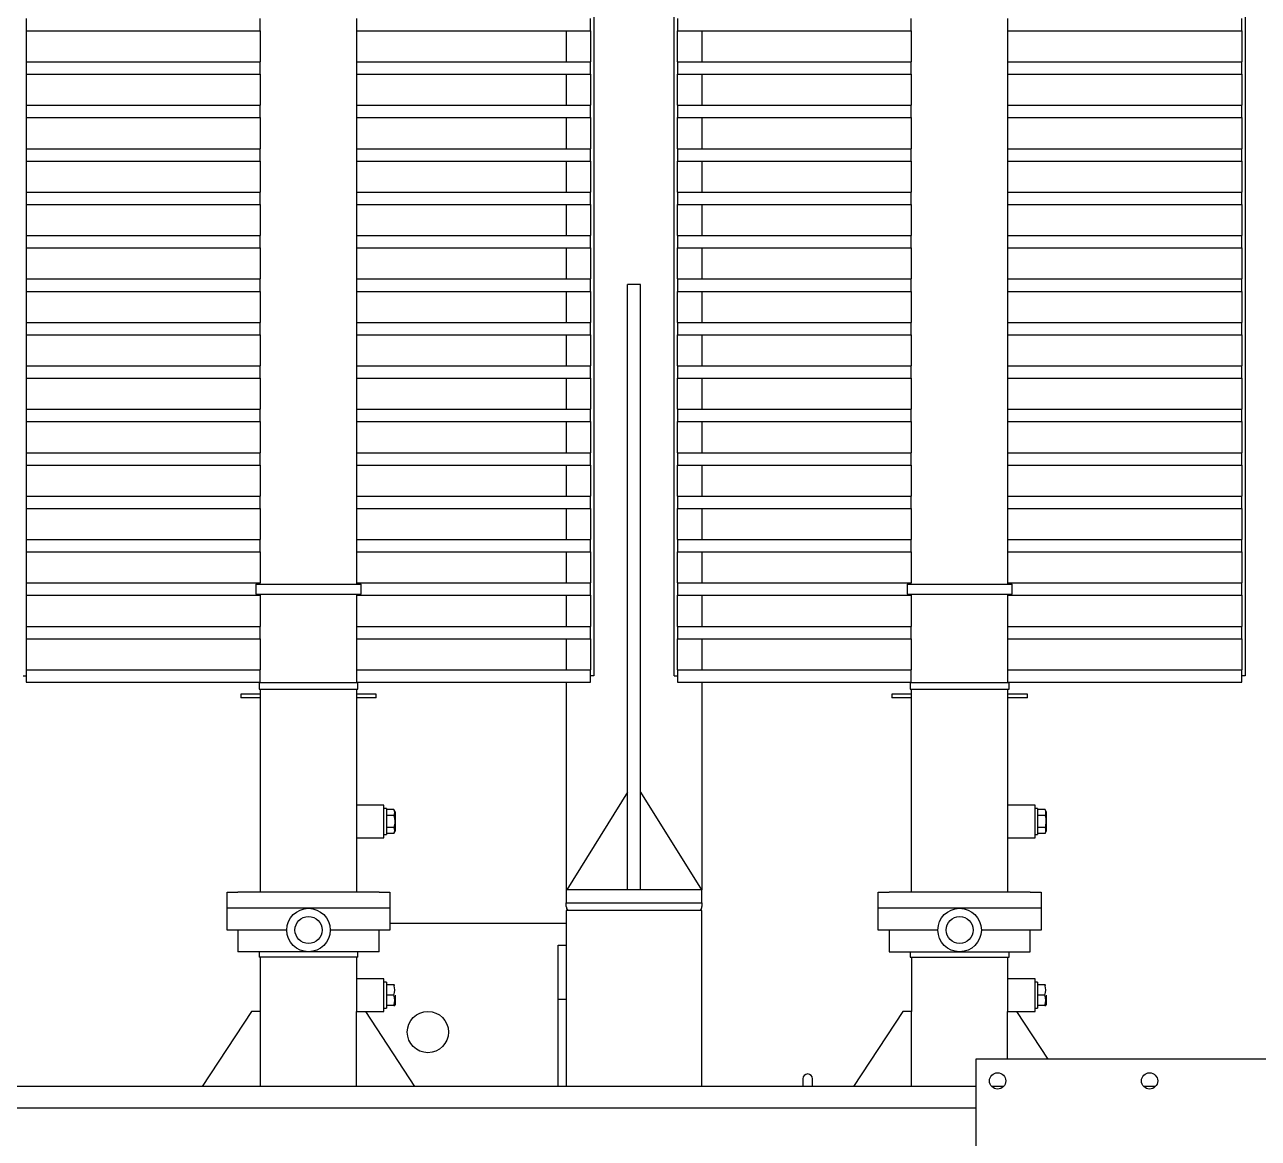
# Model space of a CAD drawing. Header units: millimetres. Extents: x 89978 to 501025, y -351975 to 835730.
# Drawn here: x 138942 to 140078, y -211014 to -209988 of the extents above; entities that cross this region are included whole.
import ezdxf

# ---------------------------------------------------------------- set-up
doc = ezdxf.new("R2010")
doc.units = ezdxf.units.MM
doc.header["$LTSCALE"] = 150
doc.layers.add('------00 Switch Gear_154kV', color=4, linetype='Continuous')

# ---------------------------------------------------------------- blocks, each defined once
blk = doc.blocks.new('X-1F-PLAN$0$top tr')
at = {"layer": '------00 Switch Gear_154kV', "linetype": 'Continuous'}
for p, q in [((322061, 113282.9), (322061, 113972.9)), ((322061, 113327.9), (324216, 113327.9)), ((321895.5, 113307.9), (321906.6, 113307.9)), ((322035.5, 113307.9), (322046.6, 113307.9)), ((322061, 113307.9), (324136, 113307.9)), ((322120.3, 113307.9), (322120.3, 113238.9)), ((322128.5, 113238.9), (322173.9, 113307.9)), ((322211.5, 113307.9), (322211.5, 113305.5)), ((322211.5, 113305.5), (322211.5, 113301)), ((322220.5, 113305.5), (322220.5, 113307.9)), ((322220.5, 113301), (322220.5, 113305.5)), ((322313.5, 113307.9), (322313.5, 113145.9)), ((322438.5, 113145.9), (322438.5, 113307.9)), ((322446, 113307.9), (322446, 113227.9)), ((322623.5, 113238.9), (322578.2, 113307.9)), ((322631.8, 113307.9), (322631.8, 113238.9)), ((322720.3, 113307.9), (322720.3, 113238.9)), ((322728.5, 113238.9), (322773.9, 113307.9)), ((320571, 113282.9), (322061, 113282.9)), ((322023.5, 113238.9), (321994.6, 113282.9)), ((322031.8, 113282.9), (322031.8, 113238.9)), ((321996.5, 113233.4), (321996.2, 113232.9)), ((321996.2, 113223.9), (321996.2, 113232.9)), ((321997.4, 113233.4), (321996.5, 113233.4)), ((321997.4, 113233.4), (322004.2, 113233.4)), ((322004.2, 113211.9), (322004.2, 113235.9)), ((322006.5, 113235.9), (322004.2, 113235.9)), ((322006.5, 113238.9), (322006.5, 113208.9)), ((322023.5, 113238.9), (322006.5, 113238.9)), ((322031.8, 113238.9), (322023.5, 113238.9)), ((322031.5, 113238.9), (322031.5, 113188.9)), ((322120.3, 113238.9), (322128.5, 113238.9)), ((322120.5, 113188.9), (322120.5, 113238.9)), ((322596.5, 113233.4), (322596.2, 113232.9)), ((322596.2, 113223.9), (322596.2, 113232.9)), ((322597.4, 113233.4), (322596.5, 113233.4)), ((322597.4, 113233.4), (322604.2, 113233.4)), ((322604.2, 113211.9), (322604.2, 113235.9)), ((322606.5, 113235.9), (322604.2, 113235.9)), ((322606.5, 113238.9), (322606.5, 113208.9)), ((322623.5, 113238.9), (322606.5, 113238.9)), ((322631.8, 113238.9), (322623.5, 113238.9)), ((322631.5, 113238.9), (322631.5, 113188.9)), ((322720.3, 113238.9), (322728.5, 113238.9)), ((322720.5, 113188.9), (322720.5, 113238.9)), ((321997.4, 113223.9), (322004.2, 113223.9)), ((322438.5, 113227.9), (322446, 113227.9)), ((322446, 113227.9), (322446, 113177.9)), ((322597.4, 113223.9), (322604.2, 113223.9)), ((321997.4, 113214.4), (321996.5, 113214.4)), ((321997.4, 113214.4), (322004.2, 113214.4)), ((322004.2, 113211.9), (322006.5, 113211.9)), ((322597.4, 113214.4), (322596.5, 113214.4)), ((322597.4, 113214.4), (322604.2, 113214.4)), ((322604.2, 113211.9), (322606.5, 113211.9)), ((322006.5, 113208.9), (322031.5, 113208.9)), ((322606.5, 113208.9), (322631.5, 113208.9)), ((322121.5, 113188.9), (322030.5, 113188.9)), ((322030.5, 113188.9), (322030.5, 113183.9)), ((322121.5, 113183.9), (322121.5, 113188.9)), ((322630.5, 113188.9), (322721.5, 113188.9)), ((322630.5, 113188.9), (322630.5, 113183.9)), ((322721.5, 113183.9), (322721.5, 113188.9)), ((322141, 113183.9), (322011, 113183.9)), ((322011, 113183.9), (322011, 113163.9)), ((322141, 113163.9), (322141, 113183.9)), ((322446, 113177.9), (322438.5, 113177.9)), ((322611, 113183.9), (322741, 113183.9)), ((322611, 113183.9), (322611, 113163.9)), ((322741, 113163.9), (322741, 113183.9)), ((322001, 113143.9), (322001, 113163.9)), ((322001, 113163.9), (322019, 113163.9)), ((322019, 113163.9), (322056, 113163.9)), ((322096, 113163.9), (322133, 113163.9)), ((322133, 113163.9), (322151, 113163.9)), ((322151, 113163.9), (322151, 113143.9)), ((322438.5, 113157.9), (322601, 113157.9)), ((322601, 113143.9), (322601, 113163.9)), ((322601, 113163.9), (322619, 113163.9)), ((322619, 113163.9), (322656, 113163.9)), ((322696, 113163.9), (322733, 113163.9)), ((322733, 113163.9), (322751, 113163.9)), ((322751, 113163.9), (322751, 113143.9)), ((322001, 113128.9), (322001, 113143.9)), ((322001, 113143.9), (322011, 113143.9)), ((322011, 113143.9), (322141, 113143.9)), ((322141, 113143.9), (322151, 113143.9)), ((322151, 113143.9), (322151, 113128.9)), ((322313.5, 113145.9), (322438.5, 113145.9)), ((322313.5, 113138.9), (322313.5, 113142.2)), ((322438.5, 113142.2), (322438.5, 113138.9)), ((322601, 113128.9), (322601, 113143.9)), ((322601, 113143.9), (322611, 113143.9)), ((322611, 113143.9), (322741, 113143.9)), ((322741, 113143.9), (322751, 113143.9)), ((322751, 113143.9), (322751, 113128.9)), ((322438.5, 113138.9), (322313.5, 113138.9)), ((322313.5, 113138.9), (322313.5, 113126.9)), ((322438.5, 113126.9), (322438.5, 113138.9)), ((322011, 113128.9), (322001, 113128.9)), ((322011, 113128.9), (322141, 113128.9)), ((322031.5, 113128.9), (322031.5, 113019.9)), ((322120.6, 113019.9), (322120.6, 113128.9)), ((322151, 113128.9), (322141, 113128.9)), ((322313.5, 112935.6), (322313.5, 113126.9)), ((322313.5, 113126.9), (322438.5, 113126.9)), ((322370, 113036.9), (322314, 113126.9)), ((322370, 113126.9), (322370, 112569.4)), ((322382, 113126.9), (322382, 112569.4)), ((322382, 113036.9), (322438, 113126.9)), ((322438.5, 112935.6), (322438.5, 113126.9)), ((322611, 113128.9), (322601, 113128.9)), ((322611, 113128.9), (322741, 113128.9)), ((322631.5, 113128.9), (322631.5, 113019.9)), ((322720.6, 113019.9), (322720.6, 113128.9)), ((322751, 113128.9), (322741, 113128.9)), ((321997.3, 113074.9), (321996.2, 113072.9)), ((321997.3, 113074.9), (322004.2, 113074.9)), ((322004.2, 113051.9), (322004.2, 113075.9)), ((322006.5, 113075.9), (322004.2, 113075.9)), ((322006.5, 113078.9), (322006.5, 113048.9)), ((322031.5, 113078.9), (322006.5, 113078.9)), ((322597.3, 113074.9), (322596.2, 113072.9)), ((322597.3, 113074.9), (322604.2, 113074.9)), ((322604.2, 113051.9), (322604.2, 113075.9)), ((322606.5, 113075.9), (322604.2, 113075.9)), ((322606.5, 113078.9), (322606.5, 113048.9)), ((322631.5, 113078.9), (322606.5, 113078.9)), ((321996.2, 113054.9), (321996.2, 113072.9)), ((321997.3, 113069.4), (322004.2, 113069.4)), ((322596.2, 113054.9), (322596.2, 113072.9)), ((322597.3, 113069.4), (322604.2, 113069.4)), ((321996.2, 113054.9), (321997.3, 113053)), ((321997.3, 113058.5), (322004.2, 113058.5)), ((321997.3, 113053), (322004.2, 113053)), ((322004.2, 113051.9), (322006.5, 113051.9)), ((322596.2, 113054.9), (322597.3, 113053)), ((322597.3, 113058.5), (322604.2, 113058.5)), ((322597.3, 113053), (322604.2, 113053)), ((322604.2, 113051.9), (322606.5, 113051.9)), ((322006.5, 113048.9), (322031.5, 113048.9)), ((322606.5, 113048.9), (322631.5, 113048.9)), ((322031.5, 113019.9), (322031.5, 112941.9)), ((322120.6, 112941.9), (322120.6, 113019.9)), ((322631.5, 113019.9), (322631.5, 112941.9)), ((322720.6, 112941.9), (322720.6, 113019.9)), ((322013.5, 112949.9), (322031.5, 112949.9)), ((322013.5, 112949.9), (322013.5, 112946.7)), ((322120.6, 112949.9), (322138.5, 112949.9)), ((322138.5, 112946.7), (322138.5, 112949.9)), ((322613.5, 112949.9), (322631.5, 112949.9)), ((322613.5, 112949.9), (322613.5, 112946.7)), ((322720.6, 112949.9), (322738.5, 112949.9)), ((322738.5, 112946.7), (322738.5, 112949.9)), ((322013.5, 112946.7), (322031.5, 112946.7)), ((322121.5, 112941.9), (322030.5, 112941.9)), ((322030.5, 112941.9), (322030.5, 112935.9)), ((322120.6, 112946.7), (322138.5, 112946.7)), ((322121.5, 112935.9), (322121.5, 112941.9)), ((322613.5, 112946.7), (322631.5, 112946.7)), ((322721.5, 112941.9), (322630.5, 112941.9)), ((322630.5, 112941.9), (322630.5, 112935.9)), ((322720.6, 112946.7), (322738.5, 112946.7)), ((322721.5, 112935.9), (322721.5, 112941.9)), ((321813, 112929.9), (321816, 112929.9)), ((321813, 111369.9), (321813, 112929.9)), ((321862.7, 112935.6), (321816, 112935.6)), ((321816, 112935.6), (321816, 112924.2)), ((322031.5, 112935.6), (321862.7, 112935.6)), ((322121.5, 112935.9), (322030.5, 112935.9)), ((322031.5, 112935.9), (322031.5, 112935.6)), ((322031.5, 112935.6), (322031.5, 112924.2)), ((322120.6, 112935.6), (322120.6, 112935.9)), ((322120.6, 112935.6), (322120.6, 112924.2)), ((322289.4, 112935.6), (322120.6, 112935.6)), ((322336.1, 112935.6), (322289.4, 112935.6)), ((322336.1, 112924.2), (322336.1, 112935.6)), ((322339, 112929.9), (322336.1, 112929.9)), ((322339, 112929.9), (322339, 111525.4)), ((322413, 112929.9), (322416, 112929.9)), ((322413, 111525.4), (322413, 112929.9)), ((322462.7, 112935.6), (322416, 112935.6)), ((322416, 112935.6), (322416, 112924.2)), ((322631.5, 112935.6), (322462.7, 112935.6)), ((322721.5, 112935.9), (322630.5, 112935.9)), ((322631.5, 112935.9), (322631.5, 112935.6)), ((322631.5, 112935.6), (322631.5, 112924.2)), ((322720.6, 112935.6), (322720.6, 112935.9)), ((322720.6, 112935.6), (322720.6, 112924.2)), ((322889.4, 112935.6), (322720.6, 112935.6)), ((322936.1, 112935.6), (322889.4, 112935.6)), ((322936.1, 112924.2), (322936.1, 112935.6)), ((322939, 112929.9), (322936.1, 112929.9)), ((321862.7, 112924.2), (321816, 112924.2)), ((321816, 112895.6), (321816, 112924.2)), ((322031.5, 112924.2), (321862.7, 112924.2)), ((322031.5, 112924.2), (322031.5, 112895.6)), ((322289.4, 112924.2), (322120.6, 112924.2)), ((322120.6, 112895.6), (322120.6, 112924.2)), ((322336.1, 112924.2), (322289.4, 112924.2)), ((322313.5, 112895.6), (322313.5, 112924.2)), ((322336, 112924.2), (322336, 112895.6)), ((322462.7, 112924.2), (322416, 112924.2)), ((322416, 112895.6), (322416, 112924.2)), ((322438.5, 112895.6), (322438.5, 112924.2)), ((322631.5, 112924.2), (322462.7, 112924.2)), ((322631.5, 112924.2), (322631.5, 112895.6)), ((322889.4, 112924.2), (322720.6, 112924.2)), ((322720.6, 112895.6), (322720.6, 112924.2)), ((322936.1, 112924.2), (322889.4, 112924.2)), ((322936, 112924.2), (322936, 112895.6)), ((321862.7, 112895.6), (321816, 112895.6)), ((321816, 112895.6), (321816, 112884.2)), ((322031.5, 112895.6), (321862.7, 112895.6)), ((322031.5, 112895.6), (322031.5, 112884.2)), ((322120.6, 112895.6), (322120.6, 112884.2)), ((322289.4, 112895.6), (322120.6, 112895.6)), ((322336.1, 112895.6), (322289.4, 112895.6)), ((322336.1, 112884.2), (322336.1, 112895.6)), ((322462.7, 112895.6), (322416, 112895.6)), ((322416, 112895.6), (322416, 112884.2)), ((322631.5, 112895.6), (322462.7, 112895.6)), ((322631.5, 112895.6), (322631.5, 112884.2)), ((322720.6, 112895.6), (322720.6, 112884.2)), ((322889.4, 112895.6), (322720.6, 112895.6)), ((322936.1, 112895.6), (322889.4, 112895.6)), ((322936.1, 112884.2), (322936.1, 112895.6)), ((321862.7, 112884.2), (321816, 112884.2)), ((321816, 112855.6), (321816, 112884.2)), ((322031.5, 112884.2), (321862.7, 112884.2)), ((322031.5, 112884.2), (322031.5, 112855.6)), ((322289.4, 112884.2), (322120.6, 112884.2)), ((322120.6, 112855.6), (322120.6, 112884.2)), ((322336.1, 112884.2), (322289.4, 112884.2)), ((322313.5, 112855.6), (322313.5, 112884.2)), ((322336, 112884.2), (322336, 112855.6)), ((322462.7, 112884.2), (322416, 112884.2)), ((322416, 112855.6), (322416, 112884.2)), ((322438.5, 112855.6), (322438.5, 112884.2)), ((322631.5, 112884.2), (322462.7, 112884.2)), ((322631.5, 112884.2), (322631.5, 112855.6)), ((322889.4, 112884.2), (322720.6, 112884.2)), ((322720.6, 112855.6), (322720.6, 112884.2)), ((322936.1, 112884.2), (322889.4, 112884.2)), ((322936, 112884.2), (322936, 112855.6)), ((321862.7, 112855.6), (321816, 112855.6)), ((321816, 112855.6), (321816, 112844.2)), ((322031.5, 112855.6), (321862.7, 112855.6)), ((322027.5, 112854.4), (322027.9, 112854.4)), ((322027.5, 112854.4), (322027.5, 112845.4)), ((322051.5, 112854.4), (322027.9, 112854.4)), ((322031.5, 112855.6), (322031.5, 112854.4)), ((322100.6, 112854.4), (322051.5, 112854.4)), ((322124.2, 112854.4), (322100.6, 112854.4)), ((322120.6, 112855.6), (322120.6, 112854.4)), ((322289.4, 112855.6), (322120.6, 112855.6)), ((322124.2, 112854.4), (322124.5, 112854.4)), ((322124.5, 112845.4), (322124.5, 112854.4)), ((322336.1, 112855.6), (322289.4, 112855.6)), ((322336.1, 112844.2), (322336.1, 112855.6)), ((322462.7, 112855.6), (322416, 112855.6)), ((322416, 112855.6), (322416, 112844.2)), ((322631.5, 112855.6), (322462.7, 112855.6)), ((322627.5, 112854.4), (322627.9, 112854.4)), ((322627.5, 112854.4), (322627.5, 112845.4)), ((322651.5, 112854.4), (322627.9, 112854.4)), ((322631.5, 112855.6), (322631.5, 112854.4)), ((322700.6, 112854.4), (322651.5, 112854.4)), ((322724.2, 112854.4), (322700.6, 112854.4)), ((322720.6, 112855.6), (322720.6, 112854.4)), ((322889.4, 112855.6), (322720.6, 112855.6)), ((322724.2, 112854.4), (322724.5, 112854.4)), ((322724.5, 112845.4), (322724.5, 112854.4)), ((322936.1, 112855.6), (322889.4, 112855.6)), ((322936.1, 112844.2), (322936.1, 112855.6)), ((321862.7, 112844.2), (321816, 112844.2)), ((321816, 112815.6), (321816, 112844.2)), ((322031.5, 112844.2), (321862.7, 112844.2)), ((322027.5, 112845.4), (322027.9, 112845.4)), ((322051.5, 112845.4), (322027.9, 112845.4)), ((322031.5, 112845.4), (322031.5, 112844.2)), ((322031.5, 112844.2), (322031.5, 112815.6)), ((322100.6, 112845.4), (322051.5, 112845.4)), ((322124.2, 112845.4), (322100.6, 112845.4)), ((322120.6, 112845.4), (322120.6, 112844.2)), ((322289.4, 112844.2), (322120.6, 112844.2)), ((322120.6, 112815.6), (322120.6, 112844.2)), ((322124.2, 112845.4), (322124.5, 112845.4)), ((322336.1, 112844.2), (322289.4, 112844.2)), ((322313.5, 112815.6), (322313.5, 112844.2)), ((322336, 112844.2), (322336, 112815.6)), ((322462.7, 112844.2), (322416, 112844.2)), ((322416, 112815.6), (322416, 112844.2)), ((322438.5, 112815.6), (322438.5, 112844.2)), ((322631.5, 112844.2), (322462.7, 112844.2)), ((322627.5, 112845.4), (322627.9, 112845.4)), ((322651.5, 112845.4), (322627.9, 112845.4)), ((322631.5, 112845.4), (322631.5, 112844.2)), ((322631.5, 112844.2), (322631.5, 112815.6)), ((322700.6, 112845.4), (322651.5, 112845.4)), ((322724.2, 112845.4), (322700.6, 112845.4)), ((322720.6, 112845.4), (322720.6, 112844.2)), ((322889.4, 112844.2), (322720.6, 112844.2)), ((322720.6, 112815.6), (322720.6, 112844.2)), ((322724.2, 112845.4), (322724.5, 112845.4)), ((322936.1, 112844.2), (322889.4, 112844.2)), ((322936, 112844.2), (322936, 112815.6)), ((321862.7, 112815.6), (321816, 112815.6)), ((321816, 112815.6), (321816, 112804.2)), ((322031.5, 112815.6), (321862.7, 112815.6)), ((322031.5, 112815.6), (322031.5, 112804.2)), ((322120.6, 112815.6), (322120.6, 112804.2)), ((322289.4, 112815.6), (322120.6, 112815.6)), ((322336.1, 112815.6), (322289.4, 112815.6)), ((322336.1, 112804.2), (322336.1, 112815.6)), ((322462.7, 112815.6), (322416, 112815.6)), ((322416, 112815.6), (322416, 112804.2)), ((322631.5, 112815.6), (322462.7, 112815.6)), ((322631.5, 112815.6), (322631.5, 112804.2)), ((322720.6, 112815.6), (322720.6, 112804.2)), ((322889.4, 112815.6), (322720.6, 112815.6)), ((322936.1, 112815.6), (322889.4, 112815.6)), ((322936.1, 112804.2), (322936.1, 112815.6)), ((321862.7, 112804.2), (321816, 112804.2)), ((321816, 112775.6), (321816, 112804.2)), ((322031.5, 112804.2), (321862.7, 112804.2)), ((322031.5, 112804.2), (322031.5, 112775.6)), ((322289.4, 112804.2), (322120.6, 112804.2)), ((322120.6, 112775.6), (322120.6, 112804.2)), ((322336.1, 112804.2), (322289.4, 112804.2)), ((322313.5, 112775.6), (322313.5, 112804.2)), ((322336, 112804.2), (322336, 112775.6)), ((322462.7, 112804.2), (322416, 112804.2)), ((322416, 112775.6), (322416, 112804.2)), ((322438.5, 112775.6), (322438.5, 112804.2)), ((322631.5, 112804.2), (322462.7, 112804.2)), ((322631.5, 112804.2), (322631.5, 112775.6)), ((322889.4, 112804.2), (322720.6, 112804.2)), ((322720.6, 112775.6), (322720.6, 112804.2)), ((322936.1, 112804.2), (322889.4, 112804.2)), ((322936, 112804.2), (322936, 112775.6)), ((321862.7, 112775.6), (321816, 112775.6)), ((321816, 112775.6), (321816, 112764.2)), ((322031.5, 112775.6), (321862.7, 112775.6)), ((322031.5, 112775.6), (322031.5, 112764.2)), ((322120.6, 112775.6), (322120.6, 112764.2)), ((322289.4, 112775.6), (322120.6, 112775.6)), ((322336.1, 112775.6), (322289.4, 112775.6)), ((322336.1, 112764.2), (322336.1, 112775.6)), ((322462.7, 112775.6), (322416, 112775.6)), ((322416, 112775.6), (322416, 112764.2)), ((322631.5, 112775.6), (322462.7, 112775.6)), ((322631.5, 112775.6), (322631.5, 112764.2)), ((322720.6, 112775.6), (322720.6, 112764.2)), ((322889.4, 112775.6), (322720.6, 112775.6)), ((322936.1, 112775.6), (322889.4, 112775.6)), ((322936.1, 112764.2), (322936.1, 112775.6)), ((321862.7, 112764.2), (321816, 112764.2)), ((321816, 112735.6), (321816, 112764.2)), ((322031.5, 112764.2), (321862.7, 112764.2)), ((322031.5, 112764.2), (322031.5, 112735.6)), ((322289.4, 112764.2), (322120.6, 112764.2)), ((322120.6, 112735.6), (322120.6, 112764.2)), ((322336.1, 112764.2), (322289.4, 112764.2)), ((322313.5, 112735.6), (322313.5, 112764.2)), ((322336, 112764.2), (322336, 112735.6)), ((322462.7, 112764.2), (322416, 112764.2)), ((322416, 112735.6), (322416, 112764.2)), ((322438.5, 112735.6), (322438.5, 112764.2)), ((322631.5, 112764.2), (322462.7, 112764.2)), ((322631.5, 112764.2), (322631.5, 112735.6)), ((322889.4, 112764.2), (322720.6, 112764.2)), ((322720.6, 112735.6), (322720.6, 112764.2)), ((322936.1, 112764.2), (322889.4, 112764.2)), ((322936, 112764.2), (322936, 112735.6)), ((321862.7, 112735.6), (321816, 112735.6)), ((321816, 112735.6), (321816, 112724.2)), ((322031.5, 112735.6), (321862.7, 112735.6)), ((322031.5, 112735.6), (322031.5, 112724.2)), ((322120.6, 112735.6), (322120.6, 112724.2)), ((322289.4, 112735.6), (322120.6, 112735.6)), ((322336.1, 112735.6), (322289.4, 112735.6)), ((322336.1, 112724.2), (322336.1, 112735.6)), ((322462.7, 112735.6), (322416, 112735.6)), ((322416, 112735.6), (322416, 112724.2)), ((322631.5, 112735.6), (322462.7, 112735.6)), ((322631.5, 112735.6), (322631.5, 112724.2)), ((322720.6, 112735.6), (322720.6, 112724.2)), ((322889.4, 112735.6), (322720.6, 112735.6)), ((322936.1, 112735.6), (322889.4, 112735.6)), ((322936.1, 112724.2), (322936.1, 112735.6)), ((321862.7, 112724.2), (321816, 112724.2)), ((321816, 112695.6), (321816, 112724.2)), ((322031.5, 112724.2), (321862.7, 112724.2)), ((322031.5, 112724.2), (322031.5, 112695.6)), ((322289.4, 112724.2), (322120.6, 112724.2)), ((322120.6, 112695.6), (322120.6, 112724.2)), ((322336.1, 112724.2), (322289.4, 112724.2)), ((322313.5, 112695.6), (322313.5, 112724.2)), ((322336, 112724.2), (322336, 112695.6)), ((322462.7, 112724.2), (322416, 112724.2)), ((322416, 112695.6), (322416, 112724.2)), ((322438.5, 112695.6), (322438.5, 112724.2)), ((322631.5, 112724.2), (322462.7, 112724.2)), ((322631.5, 112724.2), (322631.5, 112695.6)), ((322889.4, 112724.2), (322720.6, 112724.2)), ((322720.6, 112695.6), (322720.6, 112724.2)), ((322936.1, 112724.2), (322889.4, 112724.2)), ((322936, 112724.2), (322936, 112695.6)), ((321862.7, 112695.6), (321816, 112695.6)), ((321816, 112695.6), (321816, 112684.2)), ((322031.5, 112695.6), (321862.7, 112695.6)), ((322031.5, 112695.6), (322031.5, 112684.2)), ((322120.6, 112695.6), (322120.6, 112684.2)), ((322289.4, 112695.6), (322120.6, 112695.6)), ((322336.1, 112695.6), (322289.4, 112695.6)), ((322336.1, 112684.2), (322336.1, 112695.6)), ((322462.7, 112695.6), (322416, 112695.6)), ((322416, 112695.6), (322416, 112684.2)), ((322631.5, 112695.6), (322462.7, 112695.6)), ((322631.5, 112695.6), (322631.5, 112684.2)), ((322720.6, 112695.6), (322720.6, 112684.2)), ((322889.4, 112695.6), (322720.6, 112695.6)), ((322936.1, 112695.6), (322889.4, 112695.6)), ((322936.1, 112684.2), (322936.1, 112695.6)), ((321862.7, 112684.2), (321816, 112684.2)), ((321816, 112655.6), (321816, 112684.2)), ((322031.5, 112684.2), (321862.7, 112684.2)), ((322031.5, 112684.2), (322031.5, 112655.6)), ((322289.4, 112684.2), (322120.6, 112684.2)), ((322120.6, 112655.6), (322120.6, 112684.2)), ((322336.1, 112684.2), (322289.4, 112684.2)), ((322313.5, 112655.6), (322313.5, 112684.2)), ((322336, 112684.2), (322336, 112655.6)), ((322462.7, 112684.2), (322416, 112684.2)), ((322416, 112655.6), (322416, 112684.2)), ((322438.5, 112655.6), (322438.5, 112684.2)), ((322631.5, 112684.2), (322462.7, 112684.2)), ((322631.5, 112684.2), (322631.5, 112655.6)), ((322889.4, 112684.2), (322720.6, 112684.2)), ((322720.6, 112655.6), (322720.6, 112684.2)), ((322936.1, 112684.2), (322889.4, 112684.2)), ((322936, 112684.2), (322936, 112655.6)), ((321862.7, 112655.6), (321816, 112655.6)), ((321816, 112655.6), (321816, 112644.2)), ((322031.5, 112655.6), (321862.7, 112655.6)), ((322031.5, 112655.6), (322031.5, 112644.2)), ((322120.6, 112655.6), (322120.6, 112644.2)), ((322289.4, 112655.6), (322120.6, 112655.6)), ((322336.1, 112655.6), (322289.4, 112655.6)), ((322336.1, 112644.2), (322336.1, 112655.6)), ((322462.7, 112655.6), (322416, 112655.6)), ((322416, 112655.6), (322416, 112644.2)), ((322631.5, 112655.6), (322462.7, 112655.6)), ((322631.5, 112655.6), (322631.5, 112644.2)), ((322720.6, 112655.6), (322720.6, 112644.2)), ((322889.4, 112655.6), (322720.6, 112655.6)), ((322936.1, 112655.6), (322889.4, 112655.6)), ((322936.1, 112644.2), (322936.1, 112655.6)), ((321862.7, 112644.2), (321816, 112644.2)), ((321816, 112615.6), (321816, 112644.2)), ((322031.5, 112644.2), (321862.7, 112644.2)), ((322031.5, 112644.2), (322031.5, 112615.6)), ((322289.4, 112644.2), (322120.6, 112644.2)), ((322120.6, 112615.6), (322120.6, 112644.2)), ((322336.1, 112644.2), (322289.4, 112644.2)), ((322313.5, 112615.6), (322313.5, 112644.2)), ((322336, 112644.2), (322336, 112615.6)), ((322462.7, 112644.2), (322416, 112644.2)), ((322416, 112615.6), (322416, 112644.2)), ((322438.5, 112615.6), (322438.5, 112644.2)), ((322631.5, 112644.2), (322462.7, 112644.2)), ((322631.5, 112644.2), (322631.5, 112615.6)), ((322889.4, 112644.2), (322720.6, 112644.2)), ((322720.6, 112615.6), (322720.6, 112644.2)), ((322936.1, 112644.2), (322889.4, 112644.2)), ((322936, 112644.2), (322936, 112615.6)), ((321862.7, 112615.6), (321816, 112615.6)), ((321816, 112615.6), (321816, 112604.2)), ((322031.5, 112615.6), (321862.7, 112615.6)), ((322031.5, 112615.6), (322031.5, 112604.2)), ((322120.6, 112615.6), (322120.6, 112604.2)), ((322289.4, 112615.6), (322120.6, 112615.6)), ((322336.1, 112615.6), (322289.4, 112615.6)), ((322336.1, 112604.2), (322336.1, 112615.6)), ((322462.7, 112615.6), (322416, 112615.6)), ((322416, 112615.6), (322416, 112604.2)), ((322631.5, 112615.6), (322462.7, 112615.6)), ((322631.5, 112615.6), (322631.5, 112604.2)), ((322720.6, 112615.6), (322720.6, 112604.2)), ((322889.4, 112615.6), (322720.6, 112615.6)), ((322936.1, 112615.6), (322889.4, 112615.6)), ((322936.1, 112604.2), (322936.1, 112615.6)), ((321862.7, 112604.2), (321816, 112604.2)), ((321816, 112575.6), (321816, 112604.2)), ((322031.5, 112604.2), (321862.7, 112604.2)), ((322031.5, 112604.2), (322031.5, 112575.6)), ((322289.4, 112604.2), (322120.6, 112604.2)), ((322120.6, 112575.6), (322120.6, 112604.2)), ((322336.1, 112604.2), (322289.4, 112604.2)), ((322313.5, 112575.6), (322313.5, 112604.2)), ((322336, 112604.2), (322336, 112575.6)), ((322462.7, 112604.2), (322416, 112604.2)), ((322416, 112575.6), (322416, 112604.2)), ((322438.5, 112575.6), (322438.5, 112604.2)), ((322631.5, 112604.2), (322462.7, 112604.2)), ((322631.5, 112604.2), (322631.5, 112575.6)), ((322889.4, 112604.2), (322720.6, 112604.2)), ((322720.6, 112575.6), (322720.6, 112604.2)), ((322936.1, 112604.2), (322889.4, 112604.2)), ((322936, 112604.2), (322936, 112575.6)), ((321862.7, 112575.6), (321816, 112575.6)), ((321816, 112575.6), (321816, 112564.2)), ((322031.5, 112575.6), (321862.7, 112575.6)), ((322031.5, 112575.6), (322031.5, 112564.2)), ((322120.6, 112575.6), (322120.6, 112564.2)), ((322289.4, 112575.6), (322120.6, 112575.6)), ((322336.1, 112575.6), (322289.4, 112575.6)), ((322336.1, 112564.2), (322336.1, 112575.6)), ((322462.7, 112575.6), (322416, 112575.6)), ((322416, 112575.6), (322416, 112564.2)), ((322631.5, 112575.6), (322462.7, 112575.6)), ((322631.5, 112575.6), (322631.5, 112564.2)), ((322720.6, 112575.6), (322720.6, 112564.2)), ((322889.4, 112575.6), (322720.6, 112575.6)), ((322936.1, 112575.6), (322889.4, 112575.6)), ((322936.1, 112564.2), (322936.1, 112575.6)), ((321862.7, 112564.2), (321816, 112564.2)), ((321816, 112535.6), (321816, 112564.2)), ((322031.5, 112564.2), (321862.7, 112564.2)), ((322031.5, 112564.2), (322031.5, 112535.6)), ((322289.4, 112564.2), (322120.6, 112564.2)), ((322120.6, 112535.6), (322120.6, 112564.2)), ((322336.1, 112564.2), (322289.4, 112564.2)), ((322313.5, 112535.6), (322313.5, 112564.2)), ((322336, 112564.2), (322336, 112535.6)), ((322370, 112569.4), (322382, 112569.4)), ((322462.7, 112564.2), (322416, 112564.2)), ((322416, 112535.6), (322416, 112564.2)), ((322438.5, 112535.6), (322438.5, 112564.2)), ((322631.5, 112564.2), (322462.7, 112564.2)), ((322631.5, 112564.2), (322631.5, 112535.6)), ((322889.4, 112564.2), (322720.6, 112564.2)), ((322720.6, 112535.6), (322720.6, 112564.2)), ((322936.1, 112564.2), (322889.4, 112564.2)), ((322936, 112564.2), (322936, 112535.6)), ((321862.7, 112535.6), (321816, 112535.6)), ((321816, 112535.6), (321816, 112524.2)), ((322031.5, 112535.6), (321862.7, 112535.6)), ((322031.5, 112535.6), (322031.5, 112524.2)), ((322120.6, 112535.6), (322120.6, 112524.2)), ((322289.4, 112535.6), (322120.6, 112535.6)), ((322336.1, 112535.6), (322289.4, 112535.6)), ((322336.1, 112524.2), (322336.1, 112535.6)), ((322462.7, 112535.6), (322416, 112535.6)), ((322416, 112535.6), (322416, 112524.2)), ((322631.5, 112535.6), (322462.7, 112535.6)), ((322631.5, 112535.6), (322631.5, 112524.2)), ((322720.6, 112535.6), (322720.6, 112524.2)), ((322889.4, 112535.6), (322720.6, 112535.6)), ((322936.1, 112535.6), (322889.4, 112535.6)), ((322936.1, 112524.2), (322936.1, 112535.6)), ((321862.7, 112524.2), (321816, 112524.2)), ((321816, 112495.6), (321816, 112524.2)), ((322031.5, 112524.2), (321862.7, 112524.2)), ((322031.5, 112524.2), (322031.5, 112495.6)), ((322289.4, 112524.2), (322120.6, 112524.2)), ((322120.6, 112495.6), (322120.6, 112524.2)), ((322336.1, 112524.2), (322289.4, 112524.2)), ((322313.5, 112495.6), (322313.5, 112524.2)), ((322336, 112524.2), (322336, 112495.6)), ((322462.7, 112524.2), (322416, 112524.2)), ((322416, 112495.6), (322416, 112524.2)), ((322438.5, 112495.6), (322438.5, 112524.2)), ((322631.5, 112524.2), (322462.7, 112524.2)), ((322631.5, 112524.2), (322631.5, 112495.6)), ((322889.4, 112524.2), (322720.6, 112524.2)), ((322720.6, 112495.6), (322720.6, 112524.2)), ((322936.1, 112524.2), (322889.4, 112524.2)), ((322936, 112524.2), (322936, 112495.6)), ((321862.7, 112495.6), (321816, 112495.6)), ((321816, 112495.6), (321816, 112484.2)), ((322031.5, 112495.6), (321862.7, 112495.6)), ((322031.5, 112495.6), (322031.5, 112484.2)), ((322120.6, 112495.6), (322120.6, 112484.2)), ((322289.4, 112495.6), (322120.6, 112495.6)), ((322336.1, 112495.6), (322289.4, 112495.6)), ((322336.1, 112484.2), (322336.1, 112495.6)), ((322462.7, 112495.6), (322416, 112495.6)), ((322416, 112495.6), (322416, 112484.2)), ((322631.5, 112495.6), (322462.7, 112495.6)), ((322631.5, 112495.6), (322631.5, 112484.2)), ((322720.6, 112495.6), (322720.6, 112484.2)), ((322889.4, 112495.6), (322720.6, 112495.6)), ((322936.1, 112495.6), (322889.4, 112495.6)), ((322936.1, 112484.2), (322936.1, 112495.6)), ((321862.7, 112484.2), (321816, 112484.2)), ((321816, 112455.6), (321816, 112484.2)), ((322031.5, 112484.2), (321862.7, 112484.2)), ((322031.5, 112484.2), (322031.5, 112455.6)), ((322289.4, 112484.2), (322120.6, 112484.2)), ((322120.6, 112455.6), (322120.6, 112484.2)), ((322336.1, 112484.2), (322289.4, 112484.2)), ((322313.5, 112455.6), (322313.5, 112484.2)), ((322336, 112484.2), (322336, 112455.6)), ((322462.7, 112484.2), (322416, 112484.2)), ((322416, 112455.6), (322416, 112484.2)), ((322438.5, 112455.6), (322438.5, 112484.2)), ((322631.5, 112484.2), (322462.7, 112484.2)), ((322631.5, 112484.2), (322631.5, 112455.6)), ((322889.4, 112484.2), (322720.6, 112484.2)), ((322720.6, 112455.6), (322720.6, 112484.2)), ((322936.1, 112484.2), (322889.4, 112484.2)), ((322936, 112484.2), (322936, 112455.6)), ((321862.7, 112455.6), (321816, 112455.6)), ((321816, 112455.6), (321816, 112444.2)), ((322031.5, 112455.6), (321862.7, 112455.6)), ((322031.5, 112455.6), (322031.5, 112444.2)), ((322120.6, 112455.6), (322120.6, 112444.2)), ((322289.4, 112455.6), (322120.6, 112455.6)), ((322336.1, 112455.6), (322289.4, 112455.6)), ((322336.1, 112444.2), (322336.1, 112455.6)), ((322462.7, 112455.6), (322416, 112455.6)), ((322416, 112455.6), (322416, 112444.2)), ((322631.5, 112455.6), (322462.7, 112455.6)), ((322631.5, 112455.6), (322631.5, 112444.2)), ((322720.6, 112455.6), (322720.6, 112444.2)), ((322889.4, 112455.6), (322720.6, 112455.6)), ((322936.1, 112455.6), (322889.4, 112455.6)), ((322936.1, 112444.2), (322936.1, 112455.6)), ((321862.7, 112444.2), (321816, 112444.2)), ((321816, 112415.6), (321816, 112444.2)), ((322031.5, 112444.2), (321862.7, 112444.2)), ((322031.5, 112444.2), (322031.5, 112415.6)), ((322289.4, 112444.2), (322120.6, 112444.2)), ((322120.6, 112415.6), (322120.6, 112444.2)), ((322336.1, 112444.2), (322289.4, 112444.2)), ((322313.5, 112415.6), (322313.5, 112444.2)), ((322336, 112444.2), (322336, 112415.6)), ((322462.7, 112444.2), (322416, 112444.2)), ((322416, 112415.6), (322416, 112444.2)), ((322438.5, 112415.6), (322438.5, 112444.2)), ((322631.5, 112444.2), (322462.7, 112444.2)), ((322631.5, 112444.2), (322631.5, 112415.6)), ((322889.4, 112444.2), (322720.6, 112444.2)), ((322720.6, 112415.6), (322720.6, 112444.2)), ((322936.1, 112444.2), (322889.4, 112444.2)), ((322936, 112444.2), (322936, 112415.6)), ((321862.7, 112415.6), (321816, 112415.6)), ((321816, 112415.6), (321816, 112404.2)), ((322031.5, 112415.6), (321862.7, 112415.6)), ((322031.5, 112415.6), (322031.5, 112404.2)), ((322120.6, 112415.6), (322120.6, 112404.2)), ((322289.4, 112415.6), (322120.6, 112415.6)), ((322336.1, 112415.6), (322289.4, 112415.6)), ((322336.1, 112404.2), (322336.1, 112415.6)), ((322462.7, 112415.6), (322416, 112415.6)), ((322416, 112415.6), (322416, 112404.2)), ((322631.5, 112415.6), (322462.7, 112415.6)), ((322631.5, 112415.6), (322631.5, 112404.2)), ((322720.6, 112415.6), (322720.6, 112404.2)), ((322889.4, 112415.6), (322720.6, 112415.6)), ((322936.1, 112415.6), (322889.4, 112415.6)), ((322936.1, 112404.2), (322936.1, 112415.6)), ((321862.7, 112404.2), (321816, 112404.2)), ((321816, 112375.6), (321816, 112404.2)), ((322031.5, 112404.2), (321862.7, 112404.2)), ((322031.5, 112404.2), (322031.5, 112375.6)), ((322289.4, 112404.2), (322120.6, 112404.2)), ((322120.6, 112375.6), (322120.6, 112404.2)), ((322336.1, 112404.2), (322289.4, 112404.2)), ((322313.5, 112375.6), (322313.5, 112404.2)), ((322336, 112404.2), (322336, 112375.6)), ((322462.7, 112404.2), (322416, 112404.2)), ((322416, 112375.6), (322416, 112404.2)), ((322438.5, 112375.6), (322438.5, 112404.2)), ((322631.5, 112404.2), (322462.7, 112404.2)), ((322631.5, 112404.2), (322631.5, 112375.6)), ((322889.4, 112404.2), (322720.6, 112404.2)), ((322720.6, 112375.6), (322720.6, 112404.2)), ((322936.1, 112404.2), (322889.4, 112404.2)), ((322936, 112404.2), (322936, 112375.6)), ((321862.7, 112375.6), (321816, 112375.6)), ((321816, 112375.6), (321816, 112364.2)), ((322031.5, 112375.6), (321862.7, 112375.6)), ((322031.5, 112375.6), (322031.5, 112364.2)), ((322120.6, 112375.6), (322120.6, 112364.2)), ((322289.4, 112375.6), (322120.6, 112375.6)), ((322336.1, 112375.6), (322289.4, 112375.6)), ((322336.1, 112364.2), (322336.1, 112375.6)), ((322462.7, 112375.6), (322416, 112375.6)), ((322416, 112375.6), (322416, 112364.2)), ((322631.5, 112375.6), (322462.7, 112375.6)), ((322631.5, 112375.6), (322631.5, 112364.2)), ((322720.6, 112375.6), (322720.6, 112364.2)), ((322889.4, 112375.6), (322720.6, 112375.6)), ((322936.1, 112375.6), (322889.4, 112375.6)), ((322936.1, 112364.2), (322936.1, 112375.6)), ((321862.7, 112364.2), (321816, 112364.2)), ((321816, 112335.6), (321816, 112364.2)), ((322031.5, 112364.2), (321862.7, 112364.2)), ((322031.5, 112364.2), (322031.5, 112335.6)), ((322289.4, 112364.2), (322120.6, 112364.2)), ((322120.6, 112335.6), (322120.6, 112364.2)), ((322336.1, 112364.2), (322289.4, 112364.2)), ((322313.5, 112335.6), (322313.5, 112364.2)), ((322336, 112364.2), (322336, 112335.6)), ((322462.7, 112364.2), (322416, 112364.2)), ((322416, 112335.6), (322416, 112364.2)), ((322438.5, 112335.6), (322438.5, 112364.2)), ((322631.5, 112364.2), (322462.7, 112364.2)), ((322631.5, 112364.2), (322631.5, 112335.6)), ((322889.4, 112364.2), (322720.6, 112364.2)), ((322720.6, 112335.6), (322720.6, 112364.2)), ((322936.1, 112364.2), (322889.4, 112364.2)), ((322936, 112364.2), (322936, 112335.6)), ((321862.7, 112335.6), (321816, 112335.6)), ((321816, 112335.6), (321816, 112324.2)), ((322031.5, 112335.6), (321862.7, 112335.6)), ((322031.5, 112335.6), (322031.5, 112324.2)), ((322120.6, 112335.6), (322120.6, 112324.2)), ((322289.4, 112335.6), (322120.6, 112335.6)), ((322336.1, 112335.6), (322289.4, 112335.6)), ((322336.1, 112324.2), (322336.1, 112335.6)), ((322462.7, 112335.6), (322416, 112335.6)), ((322416, 112335.6), (322416, 112324.2)), ((322631.5, 112335.6), (322462.7, 112335.6)), ((322631.5, 112335.6), (322631.5, 112324.2)), ((322720.6, 112335.6), (322720.6, 112324.2)), ((322889.4, 112335.6), (322720.6, 112335.6)), ((322936.1, 112335.6), (322889.4, 112335.6)), ((322936.1, 112324.2), (322936.1, 112335.6))]:
    blk.add_line(p, q, dxfattribs=at)
for centre, radius in [((321901, 113302.9), 7.5), ((322041, 113302.9), 7.5), ((322566, 113257.9), 19), ((322076, 113163.9), 20), ((322076, 113163.9), 12.5), ((322676, 113163.9), 20), ((322676, 113163.9), 12.5)]:
    blk.add_circle(centre, radius, dxfattribs=at)
for centre, radius, start, end in [((322216, 113301), 4.5, 180, 0), ((322010.4, 113228.7), 13.8, 159.9158, 200.0842), ((322610.4, 113228.7), 13.8, 159.9158, 200.0842), ((322010.4, 113219.2), 13.8, 159.9158, 200.0842), ((322610.4, 113219.2), 13.8, 159.9158, 200.0842), ((322319.5, 113142.2), 6, 141.2411, 180), ((322432.5, 113142.2), 6, 0, 38.7589), ((322001.4, 113072.2), 4.91, 146.0412, 213.9588), ((322601.4, 113072.2), 4.91, 146.0412, 213.9588), ((322001.4, 113055.7), 4.91, 146.0412, 213.9588), ((322601.4, 113055.7), 4.91, 146.0412, 213.9588)]:
    blk.add_arc(centre, radius, start, end, dxfattribs=at)
for points in [[(321997.3, 113058.5), (321997.1, 113059.4), (321996.9, 113060.2), (321996.6, 113061.6), (321996.6, 113062.1), (321996.5, 113063), (321996.5, 113063.5), (321996.5, 113064.9), (321996.6, 113065.8), (321996.9, 113067.6), (321997.1, 113068.5), (321997.3, 113069.4)], [(322597.3, 113058.5), (322597.1, 113059.4), (322596.9, 113060.2), (322596.6, 113061.6), (322596.6, 113062.1), (322596.5, 113063), (322596.5, 113063.5), (322596.5, 113064.9), (322596.6, 113065.8), (322596.9, 113067.6), (322597.1, 113068.5), (322597.3, 113069.4)]]:
    blk.add_open_spline(points, degree=3, knots=[0, 0, 0, 0, 0.25, 0.25, 0.375, 0.375, 0.5, 0.5, 0.75, 0.75, 1, 1, 1, 1], dxfattribs=at)

msp = doc.modelspace()

# ---------------------------------------------------------------- block references
at = {"layer": '------00 Switch Gear_154kV', "color": 4, "rotation": 180}
msp.add_blockref('X-1F-PLAN$0$top tr', (461879.1, -97658.1), dxfattribs=at)
msp.add_blockref('X-1F-PLAN$0$top tr', (461879.1, -97658.1), dxfattribs=at)

doc.saveas('drawing.dxf')
